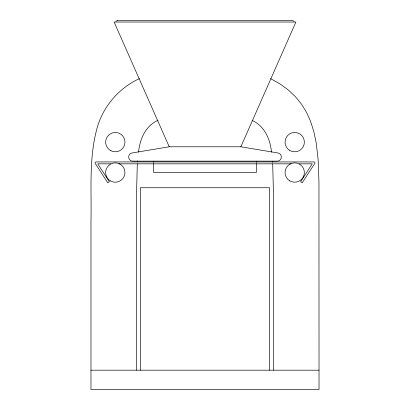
<?xml version="1.0" encoding="UTF-8"?>
<svg xmlns="http://www.w3.org/2000/svg" width="410" height="410" viewBox="0 0 410 410"><rect width="100%" height="100%" fill="white"/><g stroke="black" fill="none" stroke-linecap="round" stroke-linejoin="round"><path stroke-width="0.61" d="M270.656 78.669L280.081 83.983L287.958 89.693L295.19 96.432L301.54 104.196L306.665 112.627L310.611 121.432L313.86 131.677L316.274 143.249L318.134 159.777L318.954 181.691L319.031 389.5L90.969 389.5L90.974 221.385C91.681 191.132 88.796 160.1 96.463 130.457C101.987 107.753 118.213 88.304 139.477 78.597M136.581 370.189L136.586 191.895L137.304 163.867M137.447 161.899L137.524 160.925M138.513 152.079C139.892 139.308 145.371 125.721 158.029 120.34M240.86 146.79L295.902 22.032L114.098 22.032L169.233 146.79L131.979 152.981C127.182 153.632 127.817 161.284 132.655 161.135L277.344 161.135C282.183 161.284 282.818 153.632 278.021 152.981L240.86 146.79L169.14 146.79M115.84 21.269L117.639 20.5M117.578 20.5L292.422 20.5L294.16 21.269M110.772 163.836L97.744 163.836L109.383 181.753L107.789 182.788L95.197 163.4A0.948 0.948 0 0 1 95.996 161.935L314.004 161.935A0.948 0.948 0 0 1 314.803 163.4L302.211 182.788L300.617 181.753L312.256 163.836L299.228 163.836M118.844 163.836L291.156 163.836M90.969 370.189L319.031 370.189M252.217 120.468C264.532 125.967 270.323 139.374 271.492 152.12M272.491 161.115L272.588 162.386M272.701 163.99L273.414 191.895L273.419 370.189M269.616 370.189L269.616 187.744L140.384 187.744L140.384 370.189M256.311 161.135L256.311 162.406M256.311 163.672L256.311 172.538L153.688 172.538L153.688 163.672M153.688 161.135L153.688 162.406M110.469 180.902A9.655 9.655 0 0 0 124.953 172.538A9.655 9.655 0 0 0 110.469 164.179A9.655 9.655 0 0 0 110.469 180.902M110.469 150.49A9.655 9.655 0 0 0 124.953 142.132A9.655 9.655 0 0 0 110.469 133.773A9.655 9.655 0 0 0 110.469 150.49M289.875 180.902A9.655 9.655 0 0 0 304.358 172.538A9.655 9.655 0 0 0 289.875 164.179A9.655 9.655 0 0 0 289.875 180.902M289.875 150.49A9.655 9.655 0 0 0 304.358 142.132A9.655 9.655 0 0 0 289.875 133.773A9.655 9.655 0 0 0 289.875 150.49"/></g></svg>
